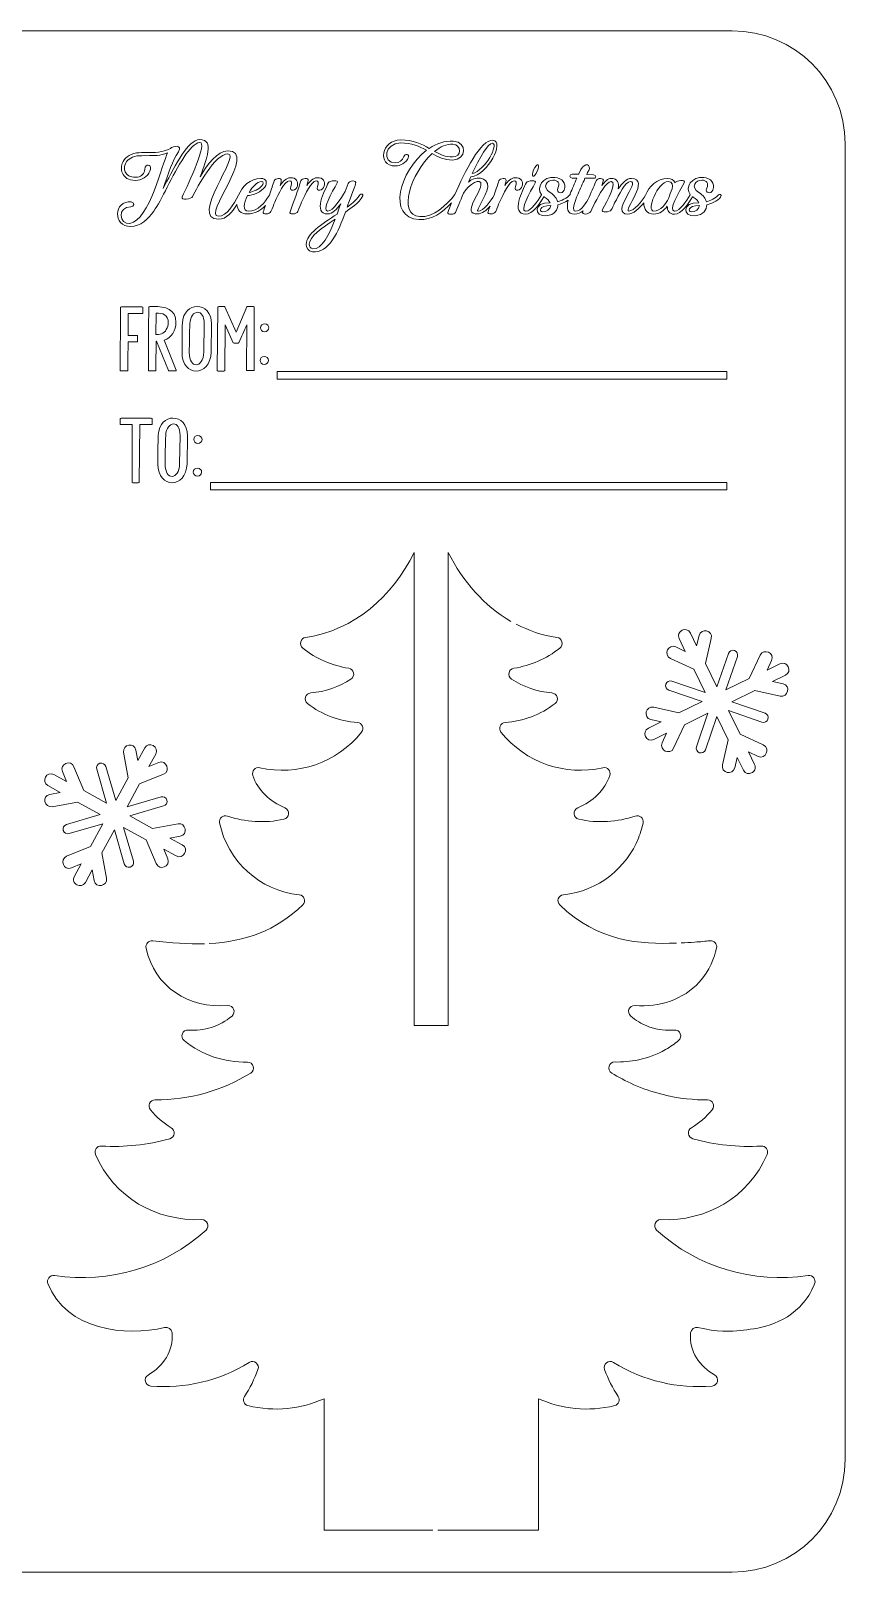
# Model space of a CAD drawing. Header units: inches. Extents: x -178 to -25, y -35 to 109.
# Drawn here: x -101.4 to -25.5, y -34.9 to 108.7 of the extents above; entities that cross this region are included whole.
import ezdxf

# ---------------------------------------------------------------- set-up
doc = ezdxf.new("R2010")
doc.units = ezdxf.units.IN
doc.header["$MEASUREMENT"] = 0
doc.layers.add('_U+0421_U+043B_U+043E_U+0439 1', color=7, linetype='Continuous')

# ---------------------------------------------------------------- blocks, each defined once
blk = doc.blocks.new('block 6')
at = {"layer": '_U+0421_U+043B_U+043E_U+0439 1', "color": 7, "lineweight": 5, "true_color": 0xffffff}
for points, knots in [([(-78.63, 92.76), (-78.74, 92.48), (-78.84, 92.23), (-78.99, 91.87), (-79.1, 91.59), (-79.82, 91.57), (-79.71, 91.84), (-79.65, 92.01), (-79.57, 92.22), (-79.49, 92.45), (-79.91, 91.99), (-80.47, 91.65), (-81.2, 91.65), (-81.84, 91.65), (-82.13, 92.04), (-82.16, 92.54), (-82.6, 91.81), (-83.14, 91.15), (-83.88, 91.15), (-86.67, 91.15), (-81.74, 97.24), (-83, 97.24), (-84.21, 97.24), (-85.86, 94.16), (-86.29, 93.26), (-86.4, 93.03), (-87.43, 92.88), (-87.26, 93.24), (-86.64, 94.57), (-84.87, 98.32), (-85.62, 98.3), (-86.52, 98.25), (-87.67, 96.05), (-88.66, 94.15), (-89.12, 93.25), (-89.55, 92.43), (-89.92, 91.9), (-90.43, 91.17), (-91.14, 90.47), (-92.08, 90.47), (-93.74, 90.47), (-93.67, 92.91), (-92.01, 92.78), (-91.66, 92.75), (-91.71, 92.28), (-92.05, 92.3), (-93.35, 92.39), (-93.11, 90.6), (-92.14, 90.76), (-90.31, 91.04), (-89.1, 96.44), (-88.62, 97.33), (-89.28, 97.08), (-89.94, 97.08), (-90.56, 97.08), (-90.89, 97.08), (-91.2, 97.09), (-91.49, 97.05), (-92.09, 96.96), (-92.45, 96.63), (-92.59, 96.27), (-92.64, 96.14), (-92.66, 96), (-92.65, 95.86), (-92.63, 95.72), (-92.6, 95.59), (-92.53, 95.48), (-92.35, 95.19), (-91.98, 95), (-91.43, 95.08), (-91.01, 95.13), (-90.79, 95.42), (-90.75, 95.83), (-90.69, 96.37), (-90.12, 96.29), (-90.22, 95.82), (-90.33, 95.27), (-90.83, 94.88), (-91.41, 94.79), (-92.08, 94.7), (-92.53, 94.95), (-92.76, 95.32), (-92.86, 95.47), (-92.91, 95.64), (-92.93, 95.82), (-92.94, 96), (-92.91, 96.18), (-92.85, 96.36), (-92.68, 96.82), (-92.24, 97.22), (-91.51, 97.33), (-91.21, 97.37), (-90.89, 97.37), (-90.54, 97.37), (-89.85, 97.37), (-89.1, 97.37), (-88.36, 97.75), (-88.13, 98), (-87.2, 98.14), (-87.62, 97.45), (-88.19, 96.54), (-88.5, 95.58), (-89.04, 94.01), (-89.04, 94.01), (-88.91, 94.27), (-88.91, 94.27), (-87.88, 96.25), (-86.71, 98.58), (-85.63, 98.58), (-84.22, 98.58), (-85, 96.75), (-85.59, 95.12), (-84.91, 96.3), (-83.96, 97.53), (-83.02, 97.53), (-80.18, 97.53), (-85.42, 91.43), (-83.88, 91.43), (-83.1, 91.43), (-82.46, 92.55), (-82.01, 93.39), (-81.69, 94.19), (-80.93, 94.96), (-79.93, 94.96), (-79.39, 94.96), (-79.31, 94.51), (-79.56, 94.16), (-79.83, 93.76), (-80.7, 93.33), (-81.18, 93.37), (-81.55, 92.65), (-81.66, 91.9), (-81.1, 91.9), (-80.19, 91.9), (-79.54, 92.72), (-79.14, 93.41), (-78.96, 93.93), (-78.79, 94.43), (-78.7, 94.72), (-78.6, 95.01), (-77.96, 95.04), (-78.03, 94.76), (-78.05, 94.6), (-78.11, 94.45), (-78.14, 94.31), (-77.87, 94.7), (-77.55, 95), (-77.2, 95.02), (-76.58, 95.06), (-76.45, 94.63), (-76.52, 94.25), (-76.6, 93.85), (-77.34, 93.62), (-77.14, 94.22), (-77.02, 94.53), (-77.02, 94.75), (-77.28, 94.74), (-77.73, 94.7), (-78.28, 93.51), (-78.63, 92.76)], [0, 0, 0, 0, 1, 1, 1, 2, 2, 2, 3, 3, 3, 4, 4, 4, 5, 5, 5, 6, 6, 6, 7, 7, 7, 8, 8, 8, 9, 9, 9, 10, 10, 10, 11, 11, 11, 12, 12, 12, 13, 13, 13, 14, 14, 14, 15, 15, 15, 16, 16, 16, 17, 17, 17, 18, 18, 18, 19, 19, 19, 20, 20, 20, 21, 21, 21, 22, 22, 22, 23, 23, 23, 24, 24, 24, 25, 25, 25, 26, 26, 26, 27, 27, 27, 28, 28, 28, 29, 29, 29, 30, 30, 30, 31, 31, 31, 32, 32, 32, 33, 33, 33, 34, 34, 34, 35, 35, 35, 36, 36, 36, 37, 37, 37, 38, 38, 38, 39, 39, 39, 40, 40, 40, 41, 41, 41, 42, 42, 42, 43, 43, 43, 44, 44, 44, 45, 45, 45, 46, 46, 46, 47, 47, 47, 48, 48, 48, 49, 49, 49, 50, 50, 50, 51, 51, 51, 52, 52, 52, 53, 53, 53, 53]), ([(-81.03, 93.66), (-80.65, 93.71), (-80.06, 93.98), (-79.83, 94.28), (-79.71, 94.41), (-79.59, 94.67), (-79.9, 94.67), (-80.25, 94.67), (-80.7, 94.21), (-81.03, 93.66)], [0, 0, 0, 0, 1, 1, 1, 2, 2, 2, 3, 3, 3, 3])]:
    blk.add_open_spline(points, degree=3, knots=knots, dxfattribs=at)
blk = doc.blocks.new('block 7')
at = {"layer": '_U+0421_U+043B_U+043E_U+0439 1', "color": 7, "lineweight": 5, "true_color": 0xffffff}
for points, knots in [([(-73.63, 94.57), (-73.55, 94.74), (-72.59, 94.89), (-72.81, 94.54), (-73.3, 93.69), (-74.29, 91.91), (-73.71, 91.91), (-73.21, 91.91), (-72.46, 93.11), (-72.07, 93.75), (-72.07, 93.75), (-71.8, 94.48), (-71.8, 94.48), (-71.71, 94.74), (-70.95, 94.88), (-71.1, 94.45), (-71.18, 94.18), (-71.76, 92.68), (-71.89, 92.29), (-71.61, 92.51), (-71.06, 92.84), (-70.71, 93.42), (-70.61, 93.57), (-70.35, 93.49), (-70.43, 93.34), (-70.84, 92.59), (-71.52, 92.2), (-72.05, 91.83), (-72.66, 90.09), (-73.63, 87.89), (-75.12, 88.13), (-75.54, 88.19), (-75.7, 88.48), (-75.7, 88.82), (-75.71, 89.77), (-74.24, 90.7), (-72.83, 91.64), (-72.76, 91.84), (-72.64, 92.2), (-72.49, 92.59), (-72.89, 92.07), (-73.23, 91.65), (-73.71, 91.65), (-75.11, 91.65), (-73.99, 93.85), (-73.63, 94.57)], [0, 0, 0, 0, 1, 1, 1, 2, 2, 2, 3, 3, 3, 4, 4, 4, 5, 5, 5, 6, 6, 6, 7, 7, 7, 8, 8, 8, 9, 9, 9, 10, 10, 10, 11, 11, 11, 12, 12, 12, 13, 13, 13, 14, 14, 14, 15, 15, 15, 15]), ([(-73.01, 91.17), (-74.24, 90.34), (-75.42, 89.53), (-75.42, 88.83), (-75.42, 88.63), (-75.33, 88.45), (-75.08, 88.41), (-74.26, 88.28), (-73.54, 89.75), (-73.01, 91.17)], [0, 0, 0, 0, 1, 1, 1, 2, 2, 2, 3, 3, 3, 3])]:
    blk.add_open_spline(points, degree=3, knots=knots, dxfattribs=at)
blk = doc.blocks.new('block 8')
at = {"layer": '_U+0421_U+043B_U+043E_U+0439 1', "color": 7, "lineweight": 5, "true_color": 0xffffff}
for points, knots in [([(-66.91, 98.55), (-65.73, 98.55), (-64.95, 98.16), (-64.23, 97.76), (-63.56, 98.22), (-62.79, 98.48), (-61.99, 98.44), (-60.65, 98.35), (-60.75, 96.67), (-62.08, 96.67), (-62.83, 96.67), (-63.4, 96.95), (-63.98, 97.28), (-65.93, 95.48), (-67.25, 91.53), (-65.13, 91.4), (-63.81, 91.32), (-62.68, 92.44), (-61.85, 93.45), (-61.85, 93.45), (-61.85, 93.45), (-61.85, 93.45), (-60.94, 95.58), (-59.41, 98.61), (-58.31, 98.51), (-57.2, 98.41), (-58.73, 95.32), (-60.37, 95.1), (-60.37, 95.1), (-60.59, 94.6), (-60.59, 94.6), (-60.07, 95.17), (-58.68, 95.16), (-58.79, 94.16), (-58.89, 93.25), (-59.99, 91.91), (-59.69, 91.91), (-59.13, 91.91), (-58.49, 92.89), (-58.2, 93.41), (-58.02, 93.93), (-57.85, 94.43), (-57.75, 94.72), (-57.65, 95.01), (-57.02, 95.04), (-57.08, 94.76), (-57.11, 94.6), (-57.16, 94.45), (-57.2, 94.31), (-56.92, 94.7), (-56.6, 95), (-56.25, 95.02), (-55.63, 95.06), (-55.5, 94.63), (-55.57, 94.25), (-55.65, 93.85), (-56.39, 93.62), (-56.19, 94.22), (-56.08, 94.53), (-56.08, 94.75), (-56.33, 94.74), (-56.78, 94.7), (-57.34, 93.51), (-57.69, 92.76), (-57.8, 92.48), (-57.89, 92.23), (-58.04, 91.87), (-58.16, 91.59), (-58.87, 91.57), (-58.76, 91.84), (-58.71, 91.99), (-58.64, 92.18), (-58.56, 92.39), (-58.9, 91.99), (-59.31, 91.65), (-59.73, 91.65), (-61.2, 91.65), (-59.52, 93.52), (-59.42, 94.32), (-59.32, 95.19), (-60.6, 94.4), (-61.04, 93.58), (-61.37, 92.81), (-61.64, 92.14), (-61.79, 91.78), (-61.87, 91.61), (-62.6, 91.54), (-62.5, 91.8), (-62.43, 92.02), (-62.31, 92.33), (-62.17, 92.69), (-62.99, 91.81), (-64, 91.05), (-65.18, 91.12), (-68.22, 91.31), (-66.99, 95.67), (-64.5, 97.58), (-65.15, 97.94), (-65.88, 98.27), (-66.93, 98.27), (-68.36, 98.27), (-68.73, 96.4), (-67.37, 96.4), (-67.03, 96.4), (-66.74, 96.67), (-66.61, 97), (-66.5, 97.32), (-66.06, 97.21), (-66.19, 96.89), (-66.39, 96.43), (-66.91, 96.12), (-67.39, 96.12), (-69.15, 96.12), (-68.7, 98.55), (-66.91, 98.55)], [0, 0, 0, 0, 1, 1, 1, 2, 2, 2, 3, 3, 3, 4, 4, 4, 5, 5, 5, 6, 6, 6, 7, 7, 7, 8, 8, 8, 9, 9, 9, 10, 10, 10, 11, 11, 11, 12, 12, 12, 13, 13, 13, 14, 14, 14, 15, 15, 15, 16, 16, 16, 17, 17, 17, 18, 18, 18, 19, 19, 19, 20, 20, 20, 21, 21, 21, 22, 22, 22, 23, 23, 23, 24, 24, 24, 25, 25, 25, 26, 26, 26, 27, 27, 27, 28, 28, 28, 29, 29, 29, 30, 30, 30, 31, 31, 31, 32, 32, 32, 33, 33, 33, 34, 34, 34, 35, 35, 35, 36, 36, 36, 37, 37, 37, 38, 38, 38, 38]), ([(-63.74, 97.48), (-63.22, 97.19), (-62.71, 96.96), (-62.06, 96.96), (-61.21, 96.96), (-61.19, 98.1), (-62.05, 98.16), (-62.61, 98.18), (-63.19, 97.92), (-63.74, 97.48)], [0, 0, 0, 0, 1, 1, 1, 2, 2, 2, 3, 3, 3, 3]), ([(-60.23, 95.41), (-58.99, 95.71), (-57.76, 98.17), (-58.33, 98.23), (-58.77, 98.26), (-59.53, 96.91), (-60.23, 95.41)], [0, 0, 0, 0, 1, 1, 1, 2, 2, 2, 2])]:
    blk.add_open_spline(points, degree=3, knots=knots, dxfattribs=at)
blk = doc.blocks.new('block 9')
at = {"layer": '_U+0421_U+043B_U+043E_U+0439 1', "color": 7, "lineweight": 5, "true_color": 0xffffff}
for points, knots in [([(-55.18, 94.57), (-55.1, 94.74), (-54.14, 94.89), (-54.36, 94.54), (-54.85, 93.69), (-55.84, 91.91), (-55.26, 91.91), (-54.71, 91.91), (-54.14, 92.86), (-53.79, 93.42), (-53.79, 93.43), (-53.78, 93.44), (-53.77, 93.45), (-54.31, 94.11), (-53.64, 95.16), (-52.52, 95.05), (-51.85, 94.99), (-51.42, 94.54), (-51.67, 93.86), (-51.84, 93.44), (-52.43, 93.63), (-52.24, 94.04), (-52.03, 94.51), (-52.23, 94.8), (-52.71, 94.8), (-53.24, 94.82), (-53.8, 94.15), (-52.97, 93.64), (-52.53, 93.38), (-52.36, 93.08), (-52.27, 92.79), (-52.04, 92.82), (-51.31, 93.19), (-51.14, 93.42), (-51.14, 93.42), (-51.13, 93.43), (-51.13, 93.43), (-51.12, 93.46), (-51.11, 93.48), (-51.1, 93.51), (-50.92, 94.01), (-50.7, 94.48), (-50.48, 94.97), (-50.48, 94.97), (-50.92, 94.97), (-50.92, 94.97), (-51.21, 94.97), (-51.19, 95.36), (-50.91, 95.36), (-50.91, 95.36), (-50.29, 95.37), (-50.29, 95.37), (-50.29, 95.37), (-50.28, 95.38), (-50.28, 95.38), (-50.28, 95.38), (-50.1, 95.78), (-50.1, 95.78), (-49.73, 96.49), (-49.1, 96.25), (-49.37, 95.7), (-49.4, 95.65), (-49.43, 95.61), (-49.56, 95.33), (-49.56, 95.33), (-48.94, 95.29), (-48.94, 95.29), (-48.64, 95.29), (-48.66, 94.88), (-48.94, 94.97), (-48.94, 94.97), (-49.73, 94.97), (-49.73, 94.97), (-49.95, 94.46), (-50.16, 94.02), (-50.37, 93.51), (-50.73, 92.67), (-50.96, 91.91), (-50.62, 91.91), (-50.04, 91.91), (-49.58, 92.72), (-49.33, 93.22), (-49.07, 93.82), (-48.81, 94.42), (-48.68, 94.75), (-48.58, 95.01), (-47.9, 95.04), (-48.02, 94.7), (-48.02, 94.7), (-48.16, 94.29), (-48.16, 94.29), (-47.87, 94.67), (-47.57, 94.96), (-47.29, 94.96), (-46.68, 94.96), (-46.55, 94.53), (-46.62, 94), (-46.27, 94.52), (-45.85, 94.96), (-45.4, 94.96), (-43.58, 94.96), (-46.15, 91.92), (-45.65, 91.92), (-45.1, 91.92), (-44.42, 92.84), (-44.07, 93.4), (-43.76, 94.2), (-43.01, 94.96), (-42, 94.96), (-41.69, 94.96), (-41.44, 94.84), (-41.33, 94.54), (-41.33, 94.54), (-41.3, 94.6), (-41.3, 94.6), (-41.23, 94.74), (-40.28, 94.89), (-40.47, 94.55), (-40.98, 93.71), (-41.97, 91.91), (-41.39, 91.91), (-40.84, 91.91), (-40.28, 92.86), (-39.93, 93.42), (-39.92, 93.43), (-39.91, 93.44), (-39.91, 93.45), (-40.45, 94.11), (-39.77, 95.16), (-38.66, 95.05), (-37.99, 94.99), (-37.56, 94.54), (-37.81, 93.86), (-37.98, 93.44), (-38.57, 93.63), (-38.38, 94.04), (-38.16, 94.51), (-38.37, 94.8), (-38.84, 94.8), (-39.38, 94.82), (-39.94, 94.15), (-39.11, 93.64), (-38.67, 93.38), (-38.5, 93.08), (-38.41, 92.79), (-38.17, 92.82), (-37.45, 93.19), (-37.27, 93.42), (-37.19, 93.54), (-36.9, 93.47), (-37.08, 93.22), (-37.34, 92.87), (-38.08, 92.56), (-38.38, 92.51), (-38.4, 92.07), (-38.64, 91.54), (-39.5, 91.48), (-40.59, 91.4), (-40.71, 92.75), (-39.11, 92.7), (-39.19, 92.86), (-39.35, 93.04), (-39.64, 93.21), (-39.66, 93.23), (-39.68, 93.24), (-39.7, 93.26), (-40.09, 92.58), (-40.72, 91.63), (-41.39, 91.63), (-41.89, 91.63), (-42.05, 91.94), (-42.05, 92.37), (-42.35, 91.99), (-42.78, 91.63), (-43.3, 91.63), (-43.97, 91.63), (-44.25, 92.1), (-44.23, 92.69), (-44.66, 92.15), (-45.24, 91.64), (-45.73, 91.64), (-47.45, 91.64), (-44.53, 94.67), (-45.5, 94.67), (-45.97, 94.67), (-46.55, 93.4), (-46.96, 92.68), (-47.07, 92.42), (-47.19, 92.18), (-47.27, 92.02), (-47.35, 91.84), (-48.31, 91.69), (-48.09, 92.05), (-47.6, 92.9), (-46.71, 94.67), (-47.29, 94.67), (-47.76, 94.67), (-48.39, 93.42), (-48.79, 92.7), (-48.91, 92.46), (-49.03, 92.2), (-49.19, 91.88), (-49.32, 91.61), (-50.1, 91.51), (-49.91, 91.91), (-49.91, 91.91), (-49.9, 91.92), (-49.9, 91.93), (-50.13, 91.75), (-50.4, 91.63), (-50.7, 91.63), (-51.39, 91.63), (-51.46, 92.2), (-51.29, 92.92), (-51.61, 92.7), (-52.03, 92.54), (-52.24, 92.51), (-52.27, 92.07), (-52.5, 91.54), (-53.36, 91.48), (-54.45, 91.4), (-54.58, 92.75), (-52.97, 92.7), (-53.05, 92.86), (-53.22, 93.04), (-53.5, 93.21), (-53.52, 93.23), (-53.54, 93.24), (-53.57, 93.26), (-53.95, 92.58), (-54.59, 91.63), (-55.26, 91.63), (-56.66, 91.63), (-55.54, 93.85), (-55.18, 94.57)], [0, 0, 0, 0, 1, 1, 1, 2, 2, 2, 3, 3, 3, 4, 4, 4, 5, 5, 5, 6, 6, 6, 7, 7, 7, 8, 8, 8, 9, 9, 9, 10, 10, 10, 11, 11, 11, 12, 12, 12, 13, 13, 13, 14, 14, 14, 15, 15, 15, 16, 16, 16, 17, 17, 17, 18, 18, 18, 19, 19, 19, 20, 20, 20, 21, 21, 21, 22, 22, 22, 23, 23, 23, 24, 24, 24, 25, 25, 25, 26, 26, 26, 27, 27, 27, 28, 28, 28, 29, 29, 29, 30, 30, 30, 31, 31, 31, 32, 32, 32, 33, 33, 33, 34, 34, 34, 35, 35, 35, 36, 36, 36, 37, 37, 37, 38, 38, 38, 39, 39, 39, 40, 40, 40, 41, 41, 41, 42, 42, 42, 43, 43, 43, 44, 44, 44, 45, 45, 45, 46, 46, 46, 47, 47, 47, 48, 48, 48, 49, 49, 49, 50, 50, 50, 51, 51, 51, 52, 52, 52, 53, 53, 53, 54, 54, 54, 55, 55, 55, 56, 56, 56, 57, 57, 57, 58, 58, 58, 59, 59, 59, 60, 60, 60, 61, 61, 61, 62, 62, 62, 63, 63, 63, 64, 64, 64, 65, 65, 65, 66, 66, 66, 67, 67, 67, 68, 68, 68, 69, 69, 69, 70, 70, 70, 71, 71, 71, 72, 72, 72, 73, 73, 73, 74, 74, 74, 75, 75, 75, 76, 76, 76, 77, 77, 77, 78, 78, 78, 78]), ([(-43.3, 91.91), (-42.68, 91.91), (-42.18, 92.6), (-41.93, 93.1), (-41.84, 93.4), (-41.72, 93.71), (-41.6, 93.99), (-41.53, 94.32), (-41.54, 94.67), (-41.96, 94.67), (-42.94, 94.67), (-44.06, 91.91), (-43.3, 91.91)], [0, 0, 0, 0, 1, 1, 1, 2, 2, 2, 3, 3, 3, 4, 4, 4, 4]), ([(-53.67, 91.84), (-53.31, 91.84), (-52.97, 92.06), (-52.91, 92.43), (-54.02, 92.43), (-54.02, 91.84), (-53.67, 91.84)], [0, 0, 0, 0, 1, 1, 1, 2, 2, 2, 2]), ([(-39.8, 91.84), (-39.44, 91.84), (-39.11, 92.06), (-39.05, 92.43), (-40.16, 92.43), (-40.16, 91.84), (-39.8, 91.84)], [0, 0, 0, 0, 1, 1, 1, 2, 2, 2, 2])]:
    blk.add_open_spline(points, degree=3, knots=knots, dxfattribs=at)
blk = doc.blocks.new('block 10')
at = {"layer": '_U+0421_U+043B_U+043E_U+0439 1', "color": 7, "lineweight": 5, "true_color": 0xffffff}
for points, knots in [([(-88.95, 79.88), (-88.95, 79.88), (-87.83, 77.08), (-87.83, 77.08), (-87.81, 77.05), (-87.83, 77.02), (-87.91, 77.02), (-87.91, 77.02), (-88.46, 77.02), (-88.46, 77.02), (-88.49, 77.02), (-88.53, 77.03), (-88.54, 77.05), (-88.54, 77.05), (-89.66, 79.8), (-89.66, 79.8), (-89.66, 79.8), (-89.7, 79.8), (-89.7, 79.8), (-89.7, 78.89), (-89.71, 77.96), (-89.71, 77.07), (-89.71, 77.04), (-89.75, 77.02), (-89.8, 77.02), (-89.8, 77.02), (-90.32, 77.02), (-90.32, 77.02), (-90.37, 77.02), (-90.41, 77.04), (-90.41, 77.07), (-90.41, 80.93), (-90.39, 81.79), (-90.37, 82.97), (-90.37, 83), (-90.33, 83.02), (-90.29, 83.02), (-90.16, 83.03), (-90.04, 83.03), (-89.94, 83.03), (-88.84, 83.03), (-87.85, 82.81), (-87.85, 81.54), (-87.85, 80.83), (-88.25, 80.09), (-88.95, 79.88)], [0, 0, 0, 0, 1, 1, 1, 2, 2, 2, 3, 3, 3, 4, 4, 4, 5, 5, 5, 6, 6, 6, 7, 7, 7, 8, 8, 8, 9, 9, 9, 10, 10, 10, 11, 11, 11, 12, 12, 12, 13, 13, 13, 14, 14, 14, 15, 15, 15, 15]), ([(-88.56, 81.52), (-88.56, 82.24), (-89.11, 82.43), (-89.69, 82.42), (-89.69, 82.42), (-89.72, 80.41), (-89.72, 80.41), (-89.55, 80.41), (-89.37, 80.42), (-89.18, 80.47), (-88.84, 80.6), (-88.56, 81.07), (-88.56, 81.52)], [0, 0, 0, 0, 1, 1, 1, 2, 2, 2, 3, 3, 3, 4, 4, 4, 4])]:
    blk.add_open_spline(points, degree=3, knots=knots, dxfattribs=at)
blk = doc.blocks.new('block 11')
at = {"layer": '_U+0421_U+043B_U+043E_U+0439 1', "color": 7, "lineweight": 5, "true_color": 0xffffff}
for points, knots in [([(-84.53, 81.39), (-84.53, 81.39), (-84.55, 78.78), (-84.55, 78.78), (-84.62, 77.59), (-85.29, 77), (-85.96, 77), (-86.63, 77), (-87.29, 77.61), (-87.28, 78.75), (-87.28, 78.75), (-87.28, 79.53), (-87.28, 79.53), (-87.28, 80.19), (-87.27, 80.89), (-87.24, 81.46), (-87.19, 82.51), (-86.52, 83.03), (-85.87, 83.03), (-85.19, 83.03), (-84.51, 82.48), (-84.53, 81.39)], [0, 0, 0, 0, 1, 1, 1, 2, 2, 2, 3, 3, 3, 4, 4, 4, 5, 5, 5, 6, 6, 6, 7, 7, 7, 7]), ([(-85.22, 81.42), (-85.21, 82.15), (-85.51, 82.49), (-85.81, 82.49), (-86.17, 82.49), (-86.52, 82.1), (-86.55, 81.42), (-86.58, 80.63), (-86.6, 79.53), (-86.6, 78.75), (-86.6, 77.96), (-86.29, 77.59), (-85.96, 77.59), (-85.62, 77.59), (-85.27, 78.01), (-85.25, 78.78), (-85.25, 78.78), (-85.22, 81.42), (-85.22, 81.42)], [0, 0, 0, 0, 1, 1, 1, 2, 2, 2, 3, 3, 3, 4, 4, 4, 5, 5, 5, 6, 6, 6, 6])]:
    blk.add_open_spline(points, degree=3, knots=knots, dxfattribs=at)
blk = doc.blocks.new('block 12')
at = {"layer": '_U+0421_U+043B_U+043E_U+0439 1', "color": 7, "lineweight": 5, "true_color": 0xffffff}
for points, knots in [([(-86.78, 70.99), (-86.78, 70.99), (-86.8, 68.37), (-86.8, 68.37), (-86.86, 67.19), (-87.54, 66.6), (-88.21, 66.6), (-88.88, 66.6), (-89.54, 67.21), (-89.53, 68.34), (-89.53, 68.34), (-89.53, 69.13), (-89.53, 69.13), (-89.53, 69.78), (-89.52, 70.49), (-89.49, 71.05), (-89.44, 72.11), (-88.77, 72.63), (-88.12, 72.63), (-87.44, 72.63), (-86.76, 72.07), (-86.78, 70.99)], [0, 0, 0, 0, 1, 1, 1, 2, 2, 2, 3, 3, 3, 4, 4, 4, 5, 5, 5, 6, 6, 6, 7, 7, 7, 7]), ([(-87.46, 71.01), (-87.46, 71.75), (-87.76, 72.08), (-88.06, 72.08), (-88.42, 72.08), (-88.77, 71.69), (-88.8, 71.01), (-88.83, 70.22), (-88.85, 69.12), (-88.85, 68.34), (-88.85, 67.56), (-88.54, 67.19), (-88.21, 67.19), (-87.87, 67.19), (-87.52, 67.6), (-87.5, 68.37), (-87.5, 68.37), (-87.46, 71.01), (-87.46, 71.01)], [0, 0, 0, 0, 1, 1, 1, 2, 2, 2, 3, 3, 3, 4, 4, 4, 5, 5, 5, 6, 6, 6, 6])]:
    blk.add_open_spline(points, degree=3, knots=knots, dxfattribs=at)

msp = doc.modelspace()

# ---------------------------------------------------------------- linework, layer by layer
at = {"layer": '_U+0421_U+043B_U+043E_U+0439 1', "color": 7, "lineweight": 5, "true_color": 0xffffff}
for points in [[(-36.5, 76.96), (-78.42, 76.96), (-78.42, 76.26), (-36.5, 76.26), (-36.5, 76.96)], [(-36.5, 66.64), (-36.5, 65.94), (-84.62, 65.94), (-84.62, 66.64), (-36.5, 66.64)]]:
    msp.add_lwpolyline(points, dxfattribs=at)
at = {"layer": '_U+0421_U+043B_U+043E_U+0439 1', "color": 1, "lineweight": 5, "true_color": 0xff0000}
for points, knots in [([(-36, -34.91), (-36, -34.91), (-167.34, -34.91), (-167.34, -34.91), (-173.16, -34.91), (-177.87, -30.19), (-177.87, -24.38), (-177.87, -24.38), (-177.87, 98.18), (-177.87, 98.18), (-177.87, 104), (-173.16, 108.71), (-167.34, 108.71), (-167.34, 108.71), (-36, 108.71), (-36, 108.71), (-30.19, 108.71), (-25.47, 104), (-25.47, 98.18), (-25.47, 98.18), (-25.47, -24.38), (-25.47, -24.38), (-25.47, -30.19), (-30.19, -34.91), (-36, -34.91)], [0, 0, 0, 0, 1, 1, 1, 2, 2, 2, 3, 3, 3, 4, 4, 4, 5, 5, 5, 6, 6, 6, 7, 7, 7, 8, 8, 8, 8]), ([(-84.74, 23.67), (-81.41, 23.85), (-78.52, 24.85), (-76.02, 27.26), (-75.68, 27.59), (-75.88, 28.17), (-76.35, 28.22), (-80.03, 28.57), (-83.04, 31.36), (-83.78, 34.91), (-83.87, 35.33), (-83.46, 35.69), (-83.05, 35.55), (-81.37, 34.98), (-79.57, 34.86), (-77.79, 35.25), (-77.26, 35.36), (-77.19, 36.09), (-77.7, 36.31), (-79.09, 36.91), (-80.23, 37.93), (-80.68, 39.34), (-80.81, 39.75), (-80.45, 40.15), (-80.03, 40.05), (-76.51, 39.27), (-72.85, 40.47), (-70.54, 43.37), (-70.26, 43.72), (-70.49, 44.23), (-70.93, 44.27), (-72.63, 44.4), (-74.23, 44.98), (-75.58, 46.03), (-75.98, 46.34), (-75.78, 46.98), (-75.28, 47.02), (-73.94, 47.13), (-72.65, 47.57), (-71.53, 48.31), (-71.1, 48.58), (-71.25, 49.24), (-71.74, 49.32), (-73.31, 49.57), (-74.77, 50.19), (-76.02, 51.19), (-76.4, 51.5), (-76.24, 52.12), (-75.75, 52.19), (-71.2, 52.86), (-67.69, 56.01), (-65.63, 60.09), (-65.63, 60.09), (-65.63, 16.02), (-65.63, 16.02), (-65.63, 16.02), (-62.46, 16.02), (-62.46, 16.02), (-62.46, 16.02), (-62.46, 60.09), (-62.46, 60.09), (-61.1, 57.41), (-59.12, 55.12), (-56.62, 53.69)], [0, 0, 0, 0, 1, 1, 1, 2, 2, 2, 3, 3, 3, 4, 4, 4, 5, 5, 5, 6, 6, 6, 7, 7, 7, 8, 8, 8, 9, 9, 9, 10, 10, 10, 11, 11, 11, 12, 12, 12, 13, 13, 13, 14, 14, 14, 15, 15, 15, 16, 16, 16, 17, 17, 17, 18, 18, 18, 19, 19, 19, 20, 20, 20, 21, 21, 21, 21]), ([(-56.14, 53.43), (-54.98, 52.82), (-53.71, 52.39), (-52.34, 52.19), (-51.85, 52.12), (-51.69, 51.5), (-52.07, 51.19), (-53.32, 50.19), (-54.78, 49.57), (-56.35, 49.32), (-56.85, 49.24), (-56.99, 48.58), (-56.56, 48.31), (-55.44, 47.57), (-54.15, 47.13), (-52.81, 47.02), (-52.31, 46.98), (-52.11, 46.34), (-52.51, 46.03), (-53.86, 44.98), (-55.47, 44.4), (-57.16, 44.27), (-57.6, 44.23), (-57.83, 43.72), (-57.55, 43.37), (-55.24, 40.47), (-51.58, 39.27), (-48.06, 40.05), (-47.64, 40.15), (-47.28, 39.75), (-47.41, 39.34), (-47.87, 37.93), (-49, 36.91), (-50.39, 36.31), (-50.9, 36.09), (-50.83, 35.36), (-50.3, 35.25), (-48.52, 34.86), (-46.72, 34.98), (-45.03, 35.55), (-44.63, 35.69), (-44.22, 35.33), (-44.31, 34.91), (-44.4, 34.49), (-44.53, 34.01), (-44.73, 33.5), (-45.83, 30.77), (-48.46, 28.53), (-51.73, 28.22), (-52.21, 28.17), (-52.41, 27.59), (-52.07, 27.26), (-48.53, 23.84), (-44.55, 23.57), (-41.2, 23.71)], [0, 0, 0, 0, 1, 1, 1, 2, 2, 2, 3, 3, 3, 4, 4, 4, 5, 5, 5, 6, 6, 6, 7, 7, 7, 8, 8, 8, 9, 9, 9, 10, 10, 10, 11, 11, 11, 12, 12, 12, 13, 13, 13, 14, 14, 14, 15, 15, 15, 16, 16, 16, 17, 17, 17, 18, 18, 18, 18]), ([(-85.18, 23.65), (-86.7, 23.6), (-88.31, 23.71), (-90.01, 23.92), (-90.4, 23.97), (-90.71, 23.62), (-90.63, 23.24), (-89.86, 19.61), (-86.62, 17.59), (-83.02, 17.89), (-82.49, 17.94), (-82.21, 17.25), (-82.62, 16.91), (-83.77, 15.94), (-85.23, 15.49), (-86.68, 15.61), (-87.23, 15.65), (-87.51, 14.96), (-87.08, 14.62), (-85.4, 13.25), (-83.34, 12.59), (-81.19, 12.62), (-80.62, 12.63), (-80.39, 11.89), (-80.88, 11.59), (-83.52, 9.97), (-86.58, 9.08), (-89.79, 9.1), (-90.27, 9.1), (-90.52, 8.54), (-90.22, 8.17), (-89.67, 7.5), (-89.02, 6.94), (-88.29, 6.51), (-87.86, 6.25), (-87.94, 5.62), (-88.42, 5.48), (-90.49, 4.9), (-92.64, 4.67), (-94.8, 4.8), (-95.21, 4.83), (-95.5, 4.41), (-95.34, 4.02), (-93.6, -0.04), (-89.67, -2.22), (-85.44, -2.06), (-84.93, -2.05), (-84.67, -2.68), (-85.04, -3.03), (-88.92, -6.57), (-94.02, -7.99), (-99.17, -7.27), (-99.59, -7.21), (-99.93, -7.63), (-99.78, -8.02), (-98.06, -12.38), (-92.55, -12.98), (-88.9, -12.11), (-88.57, -12.03), (-88.24, -12.26), (-88.21, -12.6), (-88.06, -14.31), (-89.03, -15.7), (-90.44, -16.54), (-90.9, -16.81), (-90.74, -17.53), (-90.2, -17.57), (-87.05, -17.83), (-83.83, -17.1), (-81.02, -15.36), (-80.57, -15.08), (-80.02, -15.53), (-80.2, -16.02), (-80.52, -16.91), (-80.94, -17.75), (-81.47, -18.53), (-81.68, -18.86), (-81.52, -19.3), (-81.14, -19.39), (-78.65, -20), (-76.22, -19.7), (-74.04, -18.75), (-74.04, -18.75), (-74.04, -30.98), (-74.04, -30.98), (-74.04, -30.98), (-63.9, -30.98), (-63.9, -30.98)], [0, 0, 0, 0, 1, 1, 1, 2, 2, 2, 3, 3, 3, 4, 4, 4, 5, 5, 5, 6, 6, 6, 7, 7, 7, 8, 8, 8, 9, 9, 9, 10, 10, 10, 11, 11, 11, 12, 12, 12, 13, 13, 13, 14, 14, 14, 15, 15, 15, 16, 16, 16, 17, 17, 17, 18, 18, 18, 19, 19, 19, 20, 20, 20, 21, 21, 21, 22, 22, 22, 23, 23, 23, 24, 24, 24, 25, 25, 25, 26, 26, 26, 27, 27, 27, 28, 28, 28, 29, 29, 29, 29]), ([(-40.76, 23.72), (-40.33, 23.75), (-39.92, 23.77), (-39.51, 23.8), (-38.97, 23.83), (-38.48, 23.88), (-38.07, 23.93), (-37.69, 23.97), (-37.38, 23.62), (-37.46, 23.25), (-37.65, 22.37), (-38.08, 21.15), (-39.08, 20.06), (-40.54, 18.47), (-42.76, 17.71), (-45.06, 17.89), (-45.6, 17.94), (-45.88, 17.25), (-45.46, 16.91), (-45.03, 16.54), (-44.47, 16.18), (-43.78, 15.92), (-42.9, 15.61), (-42.09, 15.56), (-41.4, 15.61), (-40.86, 15.66), (-40.58, 14.97), (-41, 14.63), (-41.35, 14.34), (-41.75, 14.05), (-42.21, 13.79), (-43.9, 12.83), (-45.61, 12.61), (-46.92, 12.63), (-47.49, 12.64), (-47.71, 11.89), (-47.22, 11.6), (-46.03, 10.86), (-44.46, 10.1), (-42.56, 9.62), (-40.95, 9.21), (-39.49, 9.09), (-38.3, 9.1), (-37.82, 9.1), (-37.57, 8.55), (-37.87, 8.18), (-38.42, 7.51), (-39.07, 6.94), (-39.8, 6.51), (-40.23, 6.25), (-40.15, 5.62), (-39.67, 5.48), (-37.6, 4.9), (-35.45, 4.67), (-33.3, 4.8), (-32.88, 4.83), (-32.59, 4.41), (-32.75, 4.02), (-34.49, -0.05), (-38.42, -2.22), (-42.65, -2.06), (-43.16, -2.05), (-43.43, -2.68), (-43.05, -3.03), (-39.17, -6.57), (-34.07, -7.99), (-28.92, -7.27), (-28.49, -7.21), (-28.16, -7.63), (-28.32, -8.03), (-28.54, -8.58), (-28.86, -9.21), (-29.38, -9.82), (-31.17, -11.96), (-33.86, -12.24), (-35.21, -12.39), (-36.07, -12.48), (-37.47, -12.53), (-39.19, -12.11), (-39.52, -12.03), (-39.85, -12.27), (-39.88, -12.61), (-40.03, -14.38), (-39, -15.73), (-37.64, -16.53), (-37.18, -16.81), (-37.33, -17.53), (-37.88, -17.57), (-41.02, -17.83), (-44.26, -17.11), (-47.07, -15.36), (-47.52, -15.08), (-48.07, -15.53), (-47.89, -16.02), (-47.57, -16.91), (-47.15, -17.75), (-46.62, -18.53), (-46.41, -18.86), (-46.57, -19.3), (-46.95, -19.39), (-49.45, -20), (-51.87, -19.7), (-54.05, -18.75), (-54.05, -18.75), (-54.05, -30.98), (-54.05, -30.98), (-54.05, -30.98), (-63.45, -30.98), (-63.45, -30.98)], [0, 0, 0, 0, 1, 1, 1, 2, 2, 2, 3, 3, 3, 4, 4, 4, 5, 5, 5, 6, 6, 6, 7, 7, 7, 8, 8, 8, 9, 9, 9, 10, 10, 10, 11, 11, 11, 12, 12, 12, 13, 13, 13, 14, 14, 14, 15, 15, 15, 16, 16, 16, 17, 17, 17, 18, 18, 18, 19, 19, 19, 20, 20, 20, 21, 21, 21, 22, 22, 22, 23, 23, 23, 24, 24, 24, 25, 25, 25, 26, 26, 26, 27, 27, 27, 28, 28, 28, 29, 29, 29, 30, 30, 30, 31, 31, 31, 32, 32, 32, 33, 33, 33, 34, 34, 34, 35, 35, 35, 36, 36, 36, 36])]:
    msp.add_open_spline(points, degree=3, knots=knots, dxfattribs=at)
at = {"layer": '_U+0421_U+043B_U+043E_U+0439 1', "color": 7, "lineweight": 5, "true_color": 0xffffff}
for points, knots in [([(-54.58, 95.16), (-54.49, 95.12), (-54.31, 95.33), (-54.18, 95.63), (-54.05, 95.92), (-54.01, 96.19), (-54.1, 96.24), (-54.19, 96.27), (-54.37, 96.07), (-54.51, 95.77), (-54.63, 95.47), (-54.66, 95.19), (-54.58, 95.16)], [0, 0, 0, 0, 1, 1, 1, 2, 2, 2, 3, 3, 3, 4, 4, 4, 4]), ([(-76.49, 91.87), (-76.34, 92.23), (-76.25, 92.48), (-76.14, 92.76), (-75.79, 93.51), (-75.23, 94.7), (-74.78, 94.74), (-74.53, 94.75), (-74.53, 94.53), (-74.64, 94.22), (-74.84, 93.62), (-74.1, 93.85), (-74.02, 94.25), (-73.95, 94.63), (-74.08, 95.06), (-74.7, 95.02), (-75.05, 95), (-75.37, 94.7), (-75.65, 94.31), (-75.61, 94.45), (-75.56, 94.6), (-75.53, 94.76), (-75.47, 95.04), (-76.1, 95.01), (-76.2, 94.72), (-76.4, 94.1), (-76.95, 92.53), (-77.21, 91.84), (-77.32, 91.57), (-76.61, 91.59), (-76.49, 91.87)], [0, 0, 0, 0, 1, 1, 1, 2, 2, 2, 3, 3, 3, 4, 4, 4, 5, 5, 5, 6, 6, 6, 7, 7, 7, 8, 8, 8, 9, 9, 9, 10, 10, 10, 10]), ([(-91.02, 82.37), (-90.97, 82.37), (-90.94, 82.39), (-90.94, 82.42), (-90.94, 82.42), (-90.94, 82.95), (-90.94, 82.95), (-90.94, 82.97), (-90.97, 82.98), (-91.02, 82.98), (-91.02, 82.98), (-92.92, 82.98), (-92.92, 82.98), (-92.98, 82.98), (-93.01, 82.97), (-93.01, 82.95), (-93.01, 82.95), (-93.01, 82.65), (-93.01, 82.65), (-93.01, 82.65), (-93.03, 77.07), (-93.03, 77.07), (-93.03, 77.04), (-92.99, 77.02), (-92.94, 77.02), (-92.94, 77.02), (-92.42, 77.02), (-92.42, 77.02), (-92.37, 77.02), (-92.33, 77.04), (-92.33, 77.07), (-92.33, 77.96), (-92.31, 78.83), (-92.31, 79.72), (-92.31, 79.72), (-91.5, 79.72), (-91.5, 79.72), (-91.45, 79.72), (-91.42, 79.74), (-91.42, 79.76), (-91.42, 79.76), (-91.42, 80.28), (-91.42, 80.28), (-91.42, 80.31), (-91.45, 80.33), (-91.5, 80.33), (-91.5, 80.33), (-92.31, 80.33), (-92.31, 80.33), (-92.31, 80.33), (-92.31, 82.37), (-92.31, 82.37), (-92.31, 82.37), (-91.02, 82.37), (-91.02, 82.37)], [0, 0, 0, 0, 1, 1, 1, 2, 2, 2, 3, 3, 3, 4, 4, 4, 5, 5, 5, 6, 6, 6, 7, 7, 7, 8, 8, 8, 9, 9, 9, 10, 10, 10, 11, 11, 11, 12, 12, 12, 13, 13, 13, 14, 14, 14, 15, 15, 15, 16, 16, 16, 17, 17, 17, 18, 18, 18, 18]), ([(-80.63, 83.02), (-80.63, 83.02), (-81.16, 83.02), (-81.16, 83.02), (-81.18, 83.02), (-81.22, 83.01), (-81.23, 82.99), (-81.23, 82.99), (-82.23, 80.64), (-82.23, 80.64), (-82.23, 80.64), (-83.28, 82.99), (-83.28, 82.99), (-83.29, 83.01), (-83.34, 83.02), (-83.36, 83.02), (-83.36, 83.02), (-83.86, 83.02), (-83.86, 83.02), (-83.9, 83.02), (-83.94, 83), (-83.94, 82.97), (-83.94, 82.97), (-83.99, 77.06), (-83.99, 77.06), (-83.99, 77.03), (-83.95, 77.01), (-83.9, 77.01), (-83.9, 77.01), (-83.38, 77.01), (-83.38, 77.01), (-83.35, 77.01), (-83.3, 77.03), (-83.3, 77.06), (-83.3, 77.06), (-83.27, 81.33), (-83.27, 81.33), (-83.27, 81.33), (-82.5, 79.65), (-82.5, 79.65), (-82.5, 79.64), (-82.45, 79.62), (-82.43, 79.62), (-82.43, 79.62), (-82.06, 79.62), (-82.06, 79.62), (-82.03, 79.62), (-81.99, 79.63), (-81.98, 79.65), (-81.73, 80.22), (-81.49, 80.76), (-81.24, 81.32), (-81.24, 81.32), (-81.26, 77.09), (-81.26, 77.09), (-81.26, 77.07), (-81.22, 77.05), (-81.18, 77.05), (-81.18, 77.05), (-80.66, 77.05), (-80.66, 77.05), (-80.61, 77.05), (-80.57, 77.07), (-80.57, 77.09), (-80.57, 77.09), (-80.54, 82.97), (-80.54, 82.97), (-80.54, 83), (-80.58, 83.02), (-80.63, 83.02)], [0, 0, 0, 0, 1, 1, 1, 2, 2, 2, 3, 3, 3, 4, 4, 4, 5, 5, 5, 6, 6, 6, 7, 7, 7, 8, 8, 8, 9, 9, 9, 10, 10, 10, 11, 11, 11, 12, 12, 12, 13, 13, 13, 14, 14, 14, 15, 15, 15, 16, 16, 16, 17, 17, 17, 18, 18, 18, 19, 19, 19, 20, 20, 20, 21, 21, 21, 22, 22, 22, 23, 23, 23, 23]), ([(-79.57, 81.42), (-79.8, 81.42), (-79.96, 81.26), (-79.96, 81.04), (-79.96, 80.86), (-79.83, 80.67), (-79.57, 80.67), (-79.38, 80.67), (-79.18, 80.86), (-79.18, 81.04), (-79.18, 81.2), (-79.34, 81.42), (-79.57, 81.42)], [0, 0, 0, 0, 1, 1, 1, 2, 2, 2, 3, 3, 3, 4, 4, 4, 4]), ([(-79.61, 78.38), (-79.83, 78.38), (-80.01, 78.2), (-80.01, 78), (-80.01, 77.83), (-79.84, 77.63), (-79.61, 77.63), (-79.39, 77.63), (-79.23, 77.8), (-79.23, 78), (-79.23, 78.19), (-79.38, 78.38), (-79.61, 78.38)], [0, 0, 0, 0, 1, 1, 1, 2, 2, 2, 3, 3, 3, 4, 4, 4, 4]), ([(-93.03, 72.06), (-93.03, 72.04), (-92.99, 72.02), (-92.94, 72.02), (-92.94, 72.02), (-91.92, 72.02), (-91.92, 72.02), (-91.92, 72.02), (-91.94, 66.66), (-91.94, 66.66), (-91.94, 66.63), (-91.91, 66.61), (-91.86, 66.61), (-91.86, 66.61), (-91.36, 66.61), (-91.36, 66.61), (-91.32, 66.61), (-91.27, 66.63), (-91.27, 66.66), (-91.27, 66.66), (-91.21, 72.02), (-91.21, 72.02), (-91.21, 72.02), (-90.15, 72.02), (-90.15, 72.02), (-90.1, 72.02), (-90.07, 72.04), (-90.07, 72.06), (-90.07, 72.06), (-90.07, 72.57), (-90.07, 72.57), (-90.07, 72.59), (-90.1, 72.61), (-90.15, 72.61), (-90.15, 72.61), (-92.94, 72.61), (-92.94, 72.61), (-92.99, 72.61), (-93.03, 72.59), (-93.03, 72.57), (-93.03, 72.57), (-93.03, 72.06), (-93.03, 72.06)], [0, 0, 0, 0, 1, 1, 1, 2, 2, 2, 3, 3, 3, 4, 4, 4, 5, 5, 5, 6, 6, 6, 7, 7, 7, 8, 8, 8, 9, 9, 9, 10, 10, 10, 11, 11, 11, 12, 12, 12, 13, 13, 13, 14, 14, 14, 14]), ([(-85.8, 71.01), (-86.03, 71.01), (-86.18, 70.86), (-86.18, 70.64), (-86.18, 70.45), (-86.05, 70.26), (-85.8, 70.26), (-85.6, 70.26), (-85.41, 70.45), (-85.41, 70.64), (-85.41, 70.79), (-85.57, 71.01), (-85.8, 71.01)], [0, 0, 0, 0, 1, 1, 1, 2, 2, 2, 3, 3, 3, 4, 4, 4, 4]), ([(-85.84, 67.97), (-86.05, 67.97), (-86.24, 67.8), (-86.24, 67.59), (-86.24, 67.43), (-86.07, 67.22), (-85.84, 67.22), (-85.62, 67.22), (-85.45, 67.39), (-85.45, 67.59), (-85.45, 67.78), (-85.6, 67.97), (-85.84, 67.97)], [0, 0, 0, 0, 1, 1, 1, 2, 2, 2, 3, 3, 3, 4, 4, 4, 4]), ([(-31.26, 47.87), (-31.26, 47.87), (-32.23, 48.09), (-32.23, 48.09), (-32.23, 48.09), (-31.04, 48.67), (-31.04, 48.67), (-30.35, 49.01), (-30.87, 50.07), (-31.56, 49.73), (-31.56, 49.73), (-32.74, 49.15), (-32.74, 49.15), (-32.74, 49.15), (-32.33, 50.05), (-32.33, 50.05), (-32.17, 50.39), (-32.35, 50.7), (-32.62, 50.81), (-32.89, 50.92), (-33.24, 50.88), (-33.4, 50.54), (-33.4, 50.54), (-34.41, 48.36), (-34.41, 48.36), (-34.41, 48.36), (-36.59, 47.3), (-36.59, 47.3), (-36.59, 47.3), (-35.52, 50.41), (-35.52, 50.41), (-35.44, 50.63), (-35.57, 50.89), (-35.79, 50.97), (-36.02, 51.05), (-36.28, 50.92), (-36.35, 50.69), (-36.35, 50.69), (-37.42, 47.58), (-37.42, 47.58), (-37.42, 47.58), (-38.48, 49.76), (-38.48, 49.76), (-38.48, 49.76), (-37.95, 52.1), (-37.95, 52.1), (-37.86, 52.47), (-38.09, 52.73), (-38.39, 52.79), (-38.67, 52.87), (-39, 52.73), (-39.09, 52.37), (-39.09, 52.37), (-39.32, 51.41), (-39.32, 51.41), (-39.32, 51.41), (-39.89, 52.59), (-39.89, 52.59), (-40.23, 53.28), (-41.29, 52.77), (-40.95, 52.08), (-40.95, 52.08), (-40.37, 50.89), (-40.37, 50.89), (-40.37, 50.89), (-41.27, 51.31), (-41.27, 51.31), (-41.96, 51.64), (-42.45, 50.57), (-41.76, 50.24), (-41.76, 50.24), (-39.58, 49.22), (-39.58, 49.22), (-39.58, 49.22), (-38.52, 47.05), (-38.52, 47.05), (-38.52, 47.05), (-41.63, 48.12), (-41.63, 48.12), (-41.85, 48.19), (-42.11, 48.07), (-42.19, 47.84), (-42.27, 47.62), (-42.14, 47.36), (-41.92, 47.28), (-41.92, 47.28), (-38.81, 46.21), (-38.81, 46.21), (-38.81, 46.21), (-40.98, 45.15), (-40.98, 45.15), (-40.98, 45.15), (-43.32, 45.69), (-43.32, 45.69), (-44.07, 45.85), (-44.32, 44.72), (-43.59, 44.54), (-43.59, 44.54), (-42.63, 44.32), (-42.63, 44.32), (-42.63, 44.32), (-43.81, 43.74), (-43.81, 43.74), (-44.5, 43.4), (-43.99, 42.35), (-43.3, 42.68), (-43.3, 42.68), (-42.11, 43.26), (-42.11, 43.26), (-42.11, 43.26), (-42.53, 42.37), (-42.53, 42.37), (-42.68, 42.03), (-42.5, 41.71), (-42.24, 41.6), (-41.97, 41.49), (-41.61, 41.53), (-41.46, 41.87), (-41.46, 41.87), (-40.44, 44.05), (-40.44, 44.05), (-40.44, 44.05), (-38.27, 45.12), (-38.27, 45.12), (-38.27, 45.12), (-39.34, 42.01), (-39.34, 42.01), (-39.41, 41.78), (-39.29, 41.52), (-39.06, 41.45), (-38.84, 41.37), (-38.58, 41.49), (-38.5, 41.72), (-38.5, 41.72), (-37.44, 44.83), (-37.44, 44.83), (-37.44, 44.83), (-36.37, 42.65), (-36.37, 42.65), (-36.37, 42.65), (-36.91, 40.31), (-36.91, 40.31), (-37, 39.95), (-36.76, 39.69), (-36.46, 39.62), (-36.19, 39.54), (-35.85, 39.68), (-35.76, 40.04), (-35.76, 40.04), (-35.54, 41.01), (-35.54, 41.01), (-35.54, 41.01), (-34.96, 39.82), (-34.96, 39.82), (-34.79, 39.48), (-34.45, 39.43), (-34.19, 39.56), (-33.93, 39.68), (-33.74, 39.99), (-33.91, 40.34), (-33.91, 40.34), (-34.48, 41.52), (-34.48, 41.52), (-34.48, 41.52), (-33.59, 41.11), (-33.59, 41.11), (-32.89, 40.78), (-32.4, 41.85), (-33.1, 42.17), (-33.1, 42.17), (-35.27, 43.19), (-35.27, 43.19), (-35.27, 43.19), (-36.34, 45.37), (-36.34, 45.37), (-36.34, 45.37), (-33.23, 44.3), (-33.23, 44.3), (-33, 44.22), (-32.74, 44.35), (-32.67, 44.57), (-32.59, 44.8), (-32.72, 45.05), (-32.94, 45.13), (-32.94, 45.13), (-36.05, 46.2), (-36.05, 46.2), (-36.05, 46.2), (-33.88, 47.26), (-33.88, 47.26), (-33.88, 47.26), (-31.53, 46.73), (-31.53, 46.73), (-30.78, 46.56), (-30.54, 47.69), (-31.26, 47.87)], [0, 0, 0, 0, 1, 1, 1, 2, 2, 2, 3, 3, 3, 4, 4, 4, 5, 5, 5, 6, 6, 6, 7, 7, 7, 8, 8, 8, 9, 9, 9, 10, 10, 10, 11, 11, 11, 12, 12, 12, 13, 13, 13, 14, 14, 14, 15, 15, 15, 16, 16, 16, 17, 17, 17, 18, 18, 18, 19, 19, 19, 20, 20, 20, 21, 21, 21, 22, 22, 22, 23, 23, 23, 24, 24, 24, 25, 25, 25, 26, 26, 26, 27, 27, 27, 28, 28, 28, 29, 29, 29, 30, 30, 30, 31, 31, 31, 32, 32, 32, 33, 33, 33, 34, 34, 34, 35, 35, 35, 36, 36, 36, 37, 37, 37, 38, 38, 38, 39, 39, 39, 40, 40, 40, 41, 41, 41, 42, 42, 42, 43, 43, 43, 44, 44, 44, 45, 45, 45, 46, 46, 46, 47, 47, 47, 48, 48, 48, 49, 49, 49, 50, 50, 50, 51, 51, 51, 52, 52, 52, 53, 53, 53, 54, 54, 54, 55, 55, 55, 56, 56, 56, 57, 57, 57, 58, 58, 58, 59, 59, 59, 60, 60, 60, 61, 61, 61, 62, 62, 62, 63, 63, 63, 64, 64, 64, 65, 65, 65, 65]), ([(-87.26, 32.86), (-87.26, 32.86), (-88.41, 33.49), (-88.41, 33.49), (-88.41, 33.49), (-87.44, 33.67), (-87.44, 33.67), (-87.07, 33.74), (-86.92, 34.07), (-86.99, 34.35), (-87.05, 34.63), (-87.29, 34.9), (-87.65, 34.83), (-87.65, 34.83), (-90.02, 34.4), (-90.02, 34.4), (-90.02, 34.4), (-92.14, 35.57), (-92.14, 35.57), (-92.14, 35.57), (-88.99, 36.49), (-88.99, 36.49), (-88.76, 36.55), (-88.62, 36.81), (-88.69, 37.03), (-88.75, 37.26), (-89.01, 37.4), (-89.23, 37.33), (-89.23, 37.33), (-92.39, 36.41), (-92.39, 36.41), (-92.39, 36.41), (-91.23, 38.54), (-91.23, 38.54), (-91.23, 38.54), (-89, 39.45), (-89, 39.45), (-88.66, 39.59), (-88.58, 39.93), (-88.7, 40.21), (-88.79, 40.48), (-89.1, 40.68), (-89.45, 40.54), (-89.45, 40.54), (-90.36, 40.17), (-90.36, 40.17), (-90.36, 40.17), (-89.73, 41.32), (-89.73, 41.32), (-89.36, 41.99), (-90.39, 42.56), (-90.76, 41.89), (-90.76, 41.89), (-91.39, 40.73), (-91.39, 40.73), (-91.39, 40.73), (-91.57, 41.7), (-91.57, 41.7), (-91.7, 42.46), (-92.86, 42.24), (-92.72, 41.49), (-92.72, 41.49), (-92.3, 39.12), (-92.3, 39.12), (-92.3, 39.12), (-93.46, 37), (-93.46, 37), (-93.46, 37), (-94.38, 40.16), (-94.38, 40.16), (-94.45, 40.38), (-94.7, 40.52), (-94.93, 40.46), (-95.16, 40.39), (-95.3, 40.14), (-95.23, 39.91), (-95.23, 39.91), (-94.31, 36.75), (-94.31, 36.75), (-94.31, 36.75), (-96.43, 37.92), (-96.43, 37.92), (-96.43, 37.92), (-97.35, 40.14), (-97.35, 40.14), (-97.64, 40.85), (-98.71, 40.39), (-98.43, 39.7), (-98.43, 39.7), (-98.06, 38.78), (-98.06, 38.78), (-98.06, 38.78), (-99.22, 39.42), (-99.22, 39.42), (-99.89, 39.78), (-100.46, 38.75), (-99.78, 38.39), (-99.78, 38.39), (-98.63, 37.75), (-98.63, 37.75), (-98.63, 37.75), (-99.6, 37.57), (-99.6, 37.57), (-99.97, 37.5), (-100.12, 37.18), (-100.05, 36.89), (-99.99, 36.61), (-99.75, 36.35), (-99.38, 36.42), (-99.38, 36.42), (-97.02, 36.84), (-97.02, 36.84), (-97.02, 36.84), (-94.9, 35.68), (-94.9, 35.68), (-94.9, 35.68), (-98.05, 34.76), (-98.05, 34.76), (-98.28, 34.69), (-98.42, 34.44), (-98.35, 34.21), (-98.29, 33.98), (-98.03, 33.85), (-97.81, 33.91), (-97.81, 33.91), (-94.65, 34.83), (-94.65, 34.83), (-94.65, 34.83), (-95.81, 32.71), (-95.81, 32.71), (-95.81, 32.71), (-98.04, 31.8), (-98.04, 31.8), (-98.38, 31.66), (-98.46, 31.32), (-98.34, 31.04), (-98.25, 30.76), (-97.94, 30.57), (-97.59, 30.71), (-97.59, 30.71), (-96.68, 31.08), (-96.68, 31.08), (-96.68, 31.08), (-97.31, 29.93), (-97.31, 29.93), (-97.5, 29.59), (-97.34, 29.28), (-97.08, 29.14), (-96.83, 29.01), (-96.47, 29.02), (-96.28, 29.36), (-96.28, 29.36), (-95.65, 30.52), (-95.65, 30.52), (-95.65, 30.52), (-95.47, 29.54), (-95.47, 29.54), (-95.34, 28.79), (-94.18, 29), (-94.31, 29.76), (-94.31, 29.76), (-94.74, 32.12), (-94.74, 32.12), (-94.74, 32.12), (-93.58, 34.25), (-93.58, 34.25), (-93.58, 34.25), (-92.66, 31.09), (-92.66, 31.09), (-92.59, 30.86), (-92.34, 30.72), (-92.11, 30.79), (-91.88, 30.86), (-91.74, 31.11), (-91.81, 31.34), (-91.81, 31.34), (-92.73, 34.49), (-92.73, 34.49), (-92.73, 34.49), (-90.61, 33.33), (-90.61, 33.33), (-90.61, 33.33), (-89.69, 31.11), (-89.69, 31.11), (-89.4, 30.4), (-88.33, 30.85), (-88.6, 31.55), (-88.6, 31.55), (-88.98, 32.46), (-88.98, 32.46), (-88.98, 32.46), (-87.82, 31.83), (-87.82, 31.83), (-87.15, 31.46), (-86.58, 32.49), (-87.26, 32.86)], [0, 0, 0, 0, 1, 1, 1, 2, 2, 2, 3, 3, 3, 4, 4, 4, 5, 5, 5, 6, 6, 6, 7, 7, 7, 8, 8, 8, 9, 9, 9, 10, 10, 10, 11, 11, 11, 12, 12, 12, 13, 13, 13, 14, 14, 14, 15, 15, 15, 16, 16, 16, 17, 17, 17, 18, 18, 18, 19, 19, 19, 20, 20, 20, 21, 21, 21, 22, 22, 22, 23, 23, 23, 24, 24, 24, 25, 25, 25, 26, 26, 26, 27, 27, 27, 28, 28, 28, 29, 29, 29, 30, 30, 30, 31, 31, 31, 32, 32, 32, 33, 33, 33, 34, 34, 34, 35, 35, 35, 36, 36, 36, 37, 37, 37, 38, 38, 38, 39, 39, 39, 40, 40, 40, 41, 41, 41, 42, 42, 42, 43, 43, 43, 44, 44, 44, 45, 45, 45, 46, 46, 46, 47, 47, 47, 48, 48, 48, 49, 49, 49, 50, 50, 50, 51, 51, 51, 52, 52, 52, 53, 53, 53, 54, 54, 54, 55, 55, 55, 56, 56, 56, 57, 57, 57, 58, 58, 58, 59, 59, 59, 60, 60, 60, 61, 61, 61, 62, 62, 62, 63, 63, 63, 64, 64, 64, 65, 65, 65, 65])]:
    msp.add_open_spline(points, degree=3, knots=knots, dxfattribs=at)

# ---------------------------------------------------------------- block references
at = {"layer": '_U+0421_U+043B_U+043E_U+0439 1'}
for name in ['block 6', 'block 8', 'block 9', 'block 7', 'block 10', 'block 11', 'block 12']:
    msp.add_blockref(name, (0, 0), dxfattribs=at)

doc.saveas('drawing.dxf')
